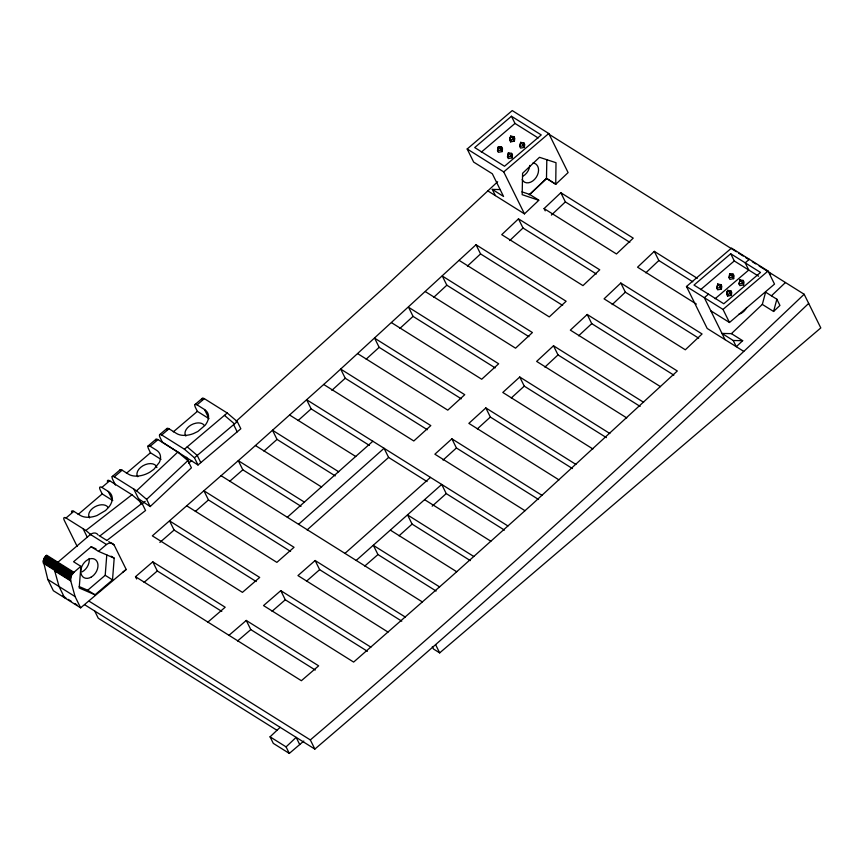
<?xml version="1.0" encoding="UTF-8"?>
<svg xmlns="http://www.w3.org/2000/svg" width="864" height="864" viewBox="0 0 864 864"><rect width="100%" height="100%" fill="white"/><g stroke="black" fill="none" stroke-linecap="round" stroke-linejoin="round"><path stroke-width="1.3" d="M546.826 159.646L546.48 178.362L555.736 184.291L568.102 172.606L548.77 133.51L512.233 110.581L467.186 148.986L473.645 162.065L492.34 173.783L503.55 196.452L492.296 189.4L495.374 195.61M555.736 184.291L556.006 162.702L539.492 157.302L522.58 173.286L522.18 194.681L538.823 200.286L524.47 213.862L487.922 190.944M96.001 548.845L91.163 546.761L73.57 561.751L80.881 566.341L79.207 587.974L95.018 594.81L112.514 579.895L114.199 558.144L111.067 556.178M79.196 586.548L87.707 590.231L105.203 575.305L106.79 554.839M122.45 572.486L126.198 569.462L80.644 607.835L53.374 590.738L47.812 579.474L43.286 560.876L44.431 557.744L46.634 555.185L73.904 572.281L80.881 566.341M80.644 607.835L75.082 596.57L70.567 580.262L71.302 575.597L73.904 572.281M497.934 147.852L497.534 150.682L498.344 152.323L502.114 151.6L502.502 148.77L501.692 147.139L498.485 146.621L497.934 147.852L501.692 147.139L501.304 149.969L502.114 151.6M510.192 137.398L509.803 140.227L510.613 141.858L514.382 141.145L514.771 138.316L513.961 136.685L510.754 136.166L510.192 137.398L513.961 136.685L513.572 139.514L514.382 141.145M510.613 141.858L510.872 139.979M511.65 153.382L511.261 156.211L512.06 157.842L508.302 158.555L507.492 156.924L508.442 152.863L511.65 153.382L512.46 155.012L512.06 157.842M523.919 142.927L523.519 145.757L524.329 147.388L520.56 148.1L519.761 146.47L520.7 142.409L523.919 142.927L524.718 144.558L524.329 147.388M720.976 284.656L720.587 287.485L721.397 289.116L717.628 289.829L716.818 288.198L717.768 284.137L720.976 284.656L721.786 286.286L721.397 289.116M727.164 291.611L726.775 294.44L727.574 296.071L731.344 295.358L731.732 292.529L730.933 290.898L727.715 290.38L727.164 291.611L730.933 290.898L730.534 293.728L731.344 295.358M729.475 274.914L729.086 277.744L729.896 279.374L733.655 278.662L734.054 275.832L733.244 274.201L730.037 273.683L729.475 274.914L733.244 274.201L732.845 277.031L733.655 278.662M727.574 296.071L727.844 294.192M743.191 280.433L742.802 283.273L743.612 284.904L739.843 285.617L739.033 283.986L739.984 279.925L743.191 280.433L744.001 282.074L743.612 284.904M762.318 304.42L765.612 292.183L776.866 299.236L779.933 305.446L773.572 311.461L762.318 304.42L731.419 333.634L721.98 333.439L733.223 340.492L742.662 340.686L736.301 346.702L733.223 340.492M773.572 311.461L776.866 299.236M497.664 181.732L385.787 286.081L236.066 421.33M529.168 194.832L546.599 178.567M518.486 218.851L501.736 234.662L582.973 285.617L599.735 269.806L518.486 218.851L523.012 227.999L596.354 273.996M509.717 240.57L523.012 227.999M544.082 208.57L560.833 192.737L633.226 238.14L616.475 253.973L544.082 208.57L545.216 210.859M551.405 215.082L565.358 201.895L560.833 192.737M620.816 283.025L604.066 298.836L685.314 349.79L702.065 333.979L620.816 283.025L625.342 292.172L698.684 338.17M697.291 278.316L654.307 251.359L637.567 267.192L696.384 304.085M612.187 304.603L625.342 292.172M645.808 272.83L658.832 260.518L654.307 251.359M303.815 741.053L289.31 753.419L273.294 743.364L270.065 736.83L280.13 727.315M289.31 753.419L286.081 746.874L296.158 737.359L299.711 744.552M771.487 295.758L785.462 282.528M759.186 266.047L804.157 294.257C643.648 447.271 479.012 595.966 310.327 739.93L89.219 601.268M808.682 303.404C648.173 456.43 483.538 605.113 314.852 749.088L84.607 604.692M115.452 485.039L112.514 479.088A7.765 2.192 49.5 0 1 114.307 476.831L136.588 490.806L177.822 452.066L187.877 460.62L191.43 467.813L150.185 506.552L138.618 498.841M150.185 506.552L146.632 499.36L187.877 460.62M459.162 260.399L549.266 316.904L566.125 301.255L476.021 244.75L330.998 377.946L248.422 451.775L152.345 535.853L242.449 592.358L259.697 577.433L169.592 520.927L174.096 530.042L256.23 581.558M433.717 297.356L446.828 285.196L442.314 276.037L532.408 332.543L515.56 348.192L425.455 291.686M467.435 266.08L480.546 253.908L476.021 244.75M643.594 402.278L553.5 345.773L536.641 361.411L626.746 417.917M370.883 647.158L280.778 590.652L263.531 605.578L353.635 662.083L449.701 578.005L532.278 504.176L677.311 370.991L587.207 314.485L570.348 330.124L660.452 386.629M578.621 335.804L591.732 323.633L587.207 314.485M544.903 367.092L558.014 354.92L553.5 345.773M399.881 328.417L413.057 316.375L408.564 307.282L498.668 363.787L481.702 379.242L391.608 322.736M323.698 384.469L413.802 440.975L430.812 425.596L340.708 369.101L345.233 378.248L331.862 390.344M366.185 359.154L379.156 347.339L374.641 338.191L464.746 394.697L447.779 410.152L357.674 353.646M541.998 495.331L451.894 438.826L434.884 454.194L524.988 510.7M575.932 464.422L485.827 407.916L468.86 423.371L558.965 479.876M609.854 433.512L519.75 377.006L502.794 392.461L592.888 448.967M451.894 438.826L456.419 447.973L443.059 460.08M477.371 428.879L490.342 417.053L485.827 407.916M511.294 397.958L524.264 386.132L519.75 377.006M263.963 451.073L277.02 439.409L335.232 475.913M298.102 420.552L311.159 408.877L369.371 445.381M372.838 441.245L287.323 517.244M427.064 481.572L388.606 457.445L307.13 529.902M430.466 477.392L344.952 553.392M399.038 535.788L412.096 524.113L470.308 560.617M432.173 506.164L446.234 493.592L504.446 530.096M174.096 530.042L159.872 542.43M367.416 651.283L285.293 599.789L272.052 611.291M142.117 504.004L145.163 501.347M188.73 463.115L191.765 460.458M229.673 481.324L242.806 469.8L301.028 506.315M195.329 511.466L208.462 499.943L290.585 551.437M298.566 524.297L384.08 448.297L388.606 457.445M405.227 617.026L315.133 560.52L297.961 575.586L388.055 632.092M306.515 581.191L319.648 569.668L401.771 621.173M356.195 560.444L441.709 484.445L446.234 493.592M364.77 566.05L377.957 554.558L436.115 591.03M136.642 578.988L135.508 576.698L152.788 561.827L225.18 607.23L207.9 622.091M144.094 582.347L157.302 570.974L221.778 611.41M228.982 635.321L246.262 620.449L318.654 665.842L301.374 680.713L135.508 576.698M237.568 640.969L250.787 629.597L315.252 670.032M511.445 116.251L474.714 147.56L504.522 166.244L541.242 134.935L511.445 116.251L514.998 123.433L538.175 137.97M481.334 152.14L514.998 123.433M159.602 434.711L166.882 428.512M194.951 404.59L202.23 398.39M112.19 476.572L119.988 469.93M148.057 445.997L155.855 439.355M202.154 399.816A7.765 2.192 49.6 0 1 204.347 398.65L227.232 413.003L237.276 421.567L240.829 428.76L198.007 464.983L162.346 442.13L159.926 437.227A7.765 2.192 49.6 0 1 161.719 434.97L168.998 428.771L176.45 433.436A19.213 12.301 -26.3 0 0 193.32 433.652L197.845 431.482L205.114 425.282A19.213 12.301 -26.3 0 0 204.52 409.525L197.068 404.849A7.765 2.192 49.6 0 0 195.275 407.117L197.37 411.361L209.034 418.684M197.068 404.849L204.347 398.65M77.155 546.404L64.238 520.258A7.765 2.192 49.5 0 1 66.031 518L73.829 511.358L80.147 515.322A19.213 12.301 -26.3 0 0 97.027 515.527L105.57 510.494L108.81 507.157A19.213 12.301 -26.3 0 0 108.216 491.389L101.887 487.426A7.765 2.192 49.5 0 0 100.094 489.683L102.2 493.927L112.741 500.548L108.216 491.389M101.887 487.426L109.685 480.773L131.954 494.748L142.009 503.302L145.562 510.494L106.823 540.518M114.307 476.831L122.105 470.189L128.434 474.152A19.213 12.301 -26.3 0 0 149.828 472.187L153.857 469.325L159.343 462.391A19.213 12.301 -26.3 0 0 156.503 450.22L150.174 446.256A7.765 2.192 49.5 0 0 148.381 448.513L150.476 452.768L161.017 459.378M150.174 446.256L157.972 439.614L177.822 452.066M173.308 431.86L197.37 411.361M78.138 514.447L102.2 493.927M126.425 473.278L150.476 452.768M467.186 148.986L503.734 171.914L548.77 133.51M161.719 434.97L184.421 449.215L227.232 413.003M98.075 534.935A7.765 5.551 -57.9 0 0 90.45 534.46L57.262 562.777L54.95 566.33L54.54 570.208L59.054 586.526L64.616 597.791M198.007 464.983L194.454 457.79L237.276 421.567M91.163 546.761L98.474 551.34L106.477 544.514A7.765 5.551 -57.9 0 1 114.102 544.979L126.198 569.462M743.742 351.378L707.195 328.46L686.47 286.502L731.506 248.098L768.053 271.015L774.511 284.094L729.475 322.499L710.78 310.77M730.728 253.757L693.997 285.077L723.794 303.761L760.525 272.452L730.728 253.757L734.281 260.95L758.603 276.21M700.607 289.656L734.281 260.95M708.48 294.16L704.322 297.702L725.047 339.649M749.358 259.297L745.2 262.84L748.753 270.032L715.09 298.739M686.47 286.502L723.017 309.42L768.053 271.015M432.313 646.628L433.49 649.004L439.668 652.882L820.8 327.92L804.157 294.257M66.031 518L85.892 530.453L131.954 494.748M100.127 535.766L142.009 503.302M492.296 189.4L500.386 189.572M521.942 191.862L529.567 194.357L538.704 200.081M98.474 551.34L114.199 558.144M548.338 133.823L736.398 251.759M738.677 253.184L743.234 256.046M745.513 257.472L748.926 259.621M752.35 261.76L755.773 263.909M555.617 184.097L546.48 178.362L529.675 194.573M565.358 201.895L629.824 242.33M658.832 260.518L692.766 281.794M731.419 333.634L742.662 340.686M480.546 253.908L562.658 305.402M591.732 323.633L673.844 375.138M446.828 285.196L528.952 336.69M558.014 354.92L640.138 406.415M413.057 316.375L495.191 367.902M524.264 386.132L606.377 437.627M379.156 347.339L461.279 398.822M490.342 417.053L572.465 468.547M345.233 378.248L427.356 429.743M456.419 447.973L538.531 499.468M507.924 525.96L306.634 399.73L311.159 408.877M289.559 414.99L355.763 456.505M424.645 499.705L490.849 541.22M338.699 471.776L272.495 430.25L277.02 439.409M473.785 556.481L407.57 514.966L412.096 524.113M255.42 445.511L321.624 487.037M390.506 530.226L456.71 571.741M304.495 502.178L238.291 460.663L242.806 469.8M439.582 586.894L373.378 545.378L377.957 554.558M221.119 475.729L422.41 601.96M186.775 505.861L276.869 562.367L294.041 547.301L203.947 490.795L208.462 499.943M99.144 535.604L106.618 540.292M108.756 541.631L114.102 544.979M90.45 534.46L106.477 544.514M105.203 575.305L112.514 579.895M46.008 555.725L73.278 572.832M45.436 556.34L72.706 573.448M44.906 557.021L72.176 574.117M44.431 557.744L71.701 574.841M44.032 558.5L71.302 575.597M43.697 559.278L70.967 576.385M43.448 560.077L70.718 577.184M43.286 560.876L70.556 577.984M43.2 561.665L70.47 578.772M87.707 590.231L95.018 594.81M43.2 562.432L70.47 579.528M43.297 563.155L70.567 580.262M54.713 570.888L70.74 580.943M47.812 579.474L75.082 596.57M62.575 595.836L65.902 597.92M68.116 599.314L71.431 601.398M74.758 603.482L76.972 604.865M276.858 730.22L98.28 618.235L94.727 611.042M270.065 736.83L286.081 746.874M224.456 415.368L234.511 423.922M136.588 490.806L146.632 499.36M85.892 530.453L90.914 534.73M187.196 446.85L197.23 455.425L200.783 462.618M184.421 449.215L194.454 457.79M522.158 179.604L523.368 181.289A10.681 7.636 -57.9 0 0 534.578 179.388A10.681 7.636 -57.9 0 0 537.754 166.309L536.544 164.635A10.681 7.636 -57.9 0 0 532.904 163.058M769.446 272.484L770.58 274.774M723.017 309.42L729.475 322.499M503.734 171.914L524.47 213.862M435.564 644.566L439.668 652.882M315.133 560.52L319.648 569.668M280.778 590.652L285.293 599.789M186.44 457.272L189.324 463.093M310.327 739.93L314.852 749.088M246.262 620.449L250.787 629.597M133.769 489.035L140.8 503.258M152.788 561.827L157.302 570.974M83.074 528.692L87.383 537.408M233.636 424.667L237.19 431.86M204.52 409.525L208.472 417.539M185.836 436.028A10.681 6.836 -26.3 0 1 193.428 423.878L196.042 423.133A10.681 6.836 -26.3 0 1 204.174 425.25M89.143 558.49A10.681 7.636 -57.9 0 1 82.166 571.828M166.806 429.926A7.765 2.192 49.6 0 1 168.998 428.771M89.543 517.903A10.681 6.836 -26.3 0 1 97.124 505.753L99.749 504.997A10.681 6.836 -26.3 0 1 107.87 507.114M529.816 165.413A10.681 7.636 -57.9 0 1 522.742 176.321M71.539 512.05A7.765 2.192 49.5 0 1 73.829 511.358M107.406 481.475A7.765 2.192 49.5 0 1 109.685 480.773M137.819 476.734A10.681 6.836 -26.3 0 1 137.009 473.234L137.614 471.226A10.681 6.836 -26.3 0 1 148.025 463.838A10.681 6.836 -26.3 0 1 156.902 467.564M746.723 307.53A10.681 7.636 -57.9 0 1 738.925 314.172M155.693 440.316A7.765 2.192 49.5 0 1 157.972 439.614M119.804 470.491A7.765 2.192 49.5 0 1 122.105 470.189M498.485 146.621L497.534 150.682L501.304 149.969L498.485 146.621M510.754 136.166L509.803 140.227L513.572 139.514L510.754 136.166M508.442 152.863L507.492 156.924L511.261 156.211L508.442 152.863M520.7 142.409L519.761 146.47L523.519 145.757L520.7 142.409M717.768 284.137L716.818 288.198L720.587 287.485L717.768 284.137M730.037 273.683L729.086 277.744L732.845 277.031L730.037 273.683M727.715 290.38L726.775 294.44L730.534 293.728L727.715 290.38M739.984 279.925L739.033 283.986L742.802 283.273L739.984 279.925M90.882 577.292A10.681 7.636 -57.9 0 0 95.98 560.153A10.681 7.636 -57.9 0 0 81.313 567.972A10.681 7.636 -57.9 0 0 90.882 577.292"/></g></svg>
